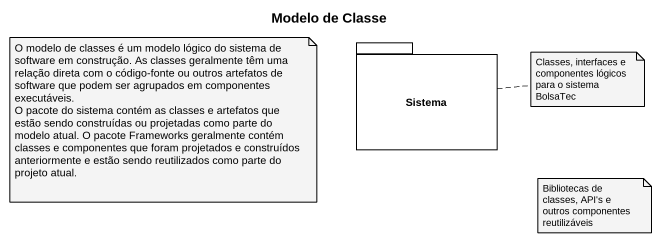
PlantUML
@startuml
title Modelo de Classe
package Sistema {
}
note as N1
  O modelo de classes é um modelo lógico do sistema de software em construção. As classes geralmente têm uma relação direta com o código-fonte ou outros artefatos de software que podem ser agrupados em componentes executáveis.
  O pacote do sistema contém as classes e artefatos que estão sendo construídas ou projetadas como parte do modelo atual. O pacote Frameworks geralmente contém classes e componentes que foram projetados e construídos anteriormente e estão sendo reutilizados como parte do projeto atual.
end note
note right of Sistema : Classes, interfaces e componentes lógicos para o sistema BolsaTec
note as N3
  Bibliotecas de classes, API's e outros componentes reutilizáveis
end note
@enduml
